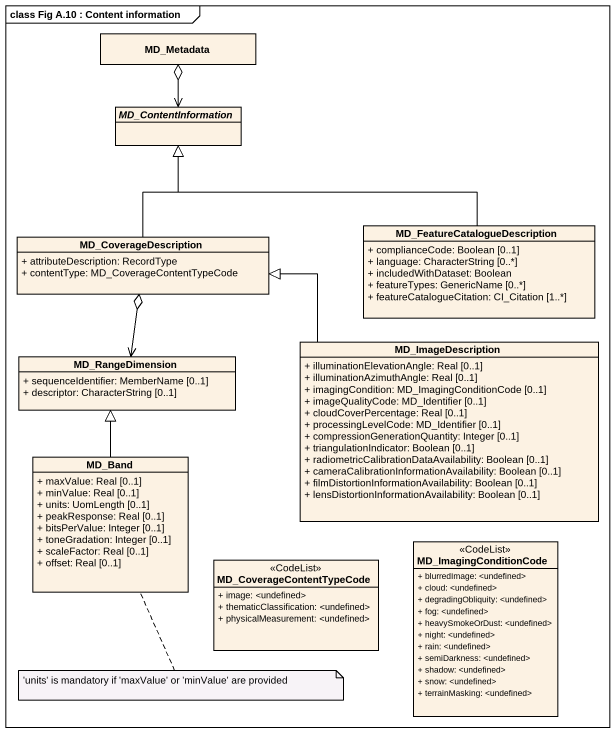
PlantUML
@startuml
mainframe class Fig A.10 : Content information
hide circle
hide empty members
skinparam classAttributeIconSize 0
class MD_Metadata
abstract class MD_ContentInformation
class MD_CoverageDescription {
  + attributeDescription: RecordType
  + contentType: MD_CoverageContentTypeCode
}
class "MD_FeatureCatalogueDescription" as MD_FeatureCatalogueDescripti {
  + complianceCode: Boolean [0..1]
  + language: CharacterString [0..*]
  + includedWithDataset: Boolean
  + featureTypes: GenericName [0..*]
  + featureCatalogueCitation: CI_Citation [1..*]
}
class MD_RangeDimension {
  + sequenceIdentifier: MemberName [0..1]
  + descriptor: CharacterString [0..1]
}
class MD_ImageDescription {
  + illuminationElevationAngle: Real [0..1]
  + illuminationAzimuthAngle: Real [0..1]
  + imagingCondition: MD_ImagingConditionCode [0..1]
  + imageQualityCode: MD_Identifier [0..1]
  + cloudCoverPercentage: Real [0..1]
  + processingLevelCode: MD_Identifier [0..1]
  + compressionGenerationQuantity: Integer [0..1]
  + triangulationIndicator: Boolean [0..1]
  + radiometricCalibrationDataAvailability: Boolean [0..1]
  + cameraCalibrationInformationAvailability: Boolean [0..1]
  + filmDistortionInformationAvailability: Boolean [0..1]
  + lensDistortionInformationAvailability: Boolean [0..1]
}
class MD_Band {
  + maxValue: Real [0..1]
  + minValue: Real [0..1]
  + units: UomLength [0..1]
  + peakResponse: Real [0..1]
  + bitsPerValue: Integer [0..1]
  + toneGradation: Integer [0..1]
  + scaleFactor: Real [0..1]
  + offset: Real [0..1]
}
class MD_ImagingConditionCode <<CodeList>> {
  + blurredImage: <undefined>
  + cloud: <undefined>
  + degradingObliquity: <undefined>
  + fog: <undefined>
  + heavySmokeOrDust: <undefined>
  + night: <undefined>
  + rain: <undefined>
  + semiDarkness: <undefined>
  + shadow: <undefined>
  + snow: <undefined>
  + terrainMasking: <undefined>
}
class MD_CoverageContentTypeCode <<CodeList>> {
  + image: <undefined>
  + thematicClassification: <undefined>
  + physicalMeasurement: <undefined>
}
MD_Metadata o--> MD_ContentInformation
MD_CoverageDescription -up-|> MD_ContentInformation
MD_FeatureCatalogueDescripti -left-|> MD_ContentInformation
MD_RangeDimension <-up-o MD_CoverageDescription
MD_ImageDescription -left-|> MD_CoverageDescription
MD_Band -up-|> MD_RangeDimension
note bottom of MD_Band : 'units' is mandatory if 'maxValue' or 'minValue' are provided
@enduml
